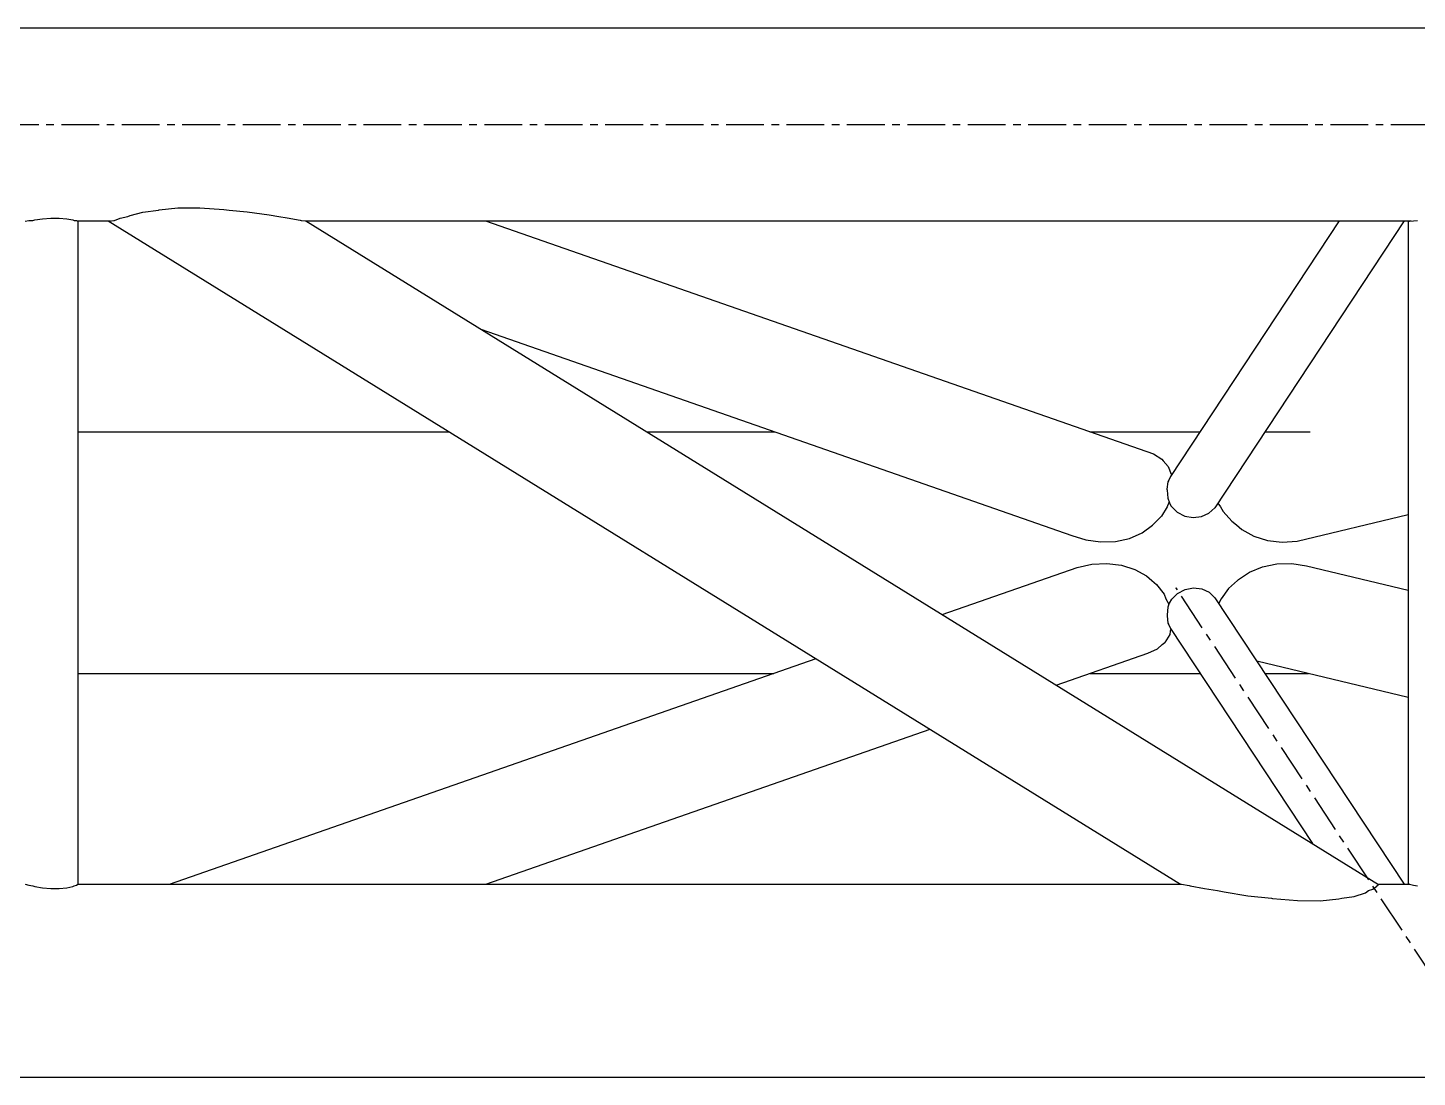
# Model space of a CAD drawing. Header units: millimetres. Extents: x 5143 to 30813, y 232 to 21408.
# Drawn here: x 24007.1 to 24299.1, y 9070 to 9290.6 of the extents above; entities that cross this region are included whole.
import ezdxf

# ---------------------------------------------------------------- set-up
doc = ezdxf.new("R2010")
doc.units = ezdxf.units.MM
doc.header["$LTSCALE"] = 0.25
doc.linetypes.add('CENTER', pattern=[50.8, 31.75, -6.35, 6.35, -6.35])
doc.linetypes.add('XKITLINE00', pattern=[0])

msp = doc.modelspace()

# ---------------------------------------------------------------- linework, layer by layer
at = {"color": 8, "linetype": 'XKITLINE00'}
for p, q in [((23581.54, 9290.57), (24815.89, 9290.57)), ((24028.15, 9250.88), (24028.65, 9251.13)), ((24028.65, 9251.13), (24031.28, 9251.81)), ((24031.28, 9251.81), (24034.6, 9252.27)), ((24034.6, 9252.27), (24034.75, 9252.3)), ((24034.75, 9252.3), (24038.68, 9252.7)), ((24038.68, 9252.7), (24043.28, 9252.74)), ((24043.28, 9252.74), (24048.32, 9252.41)), ((24048.32, 9252.41), (24049.42, 9252.27)), ((24049.42, 9252.27), (24053.24, 9251.92)), ((24053.24, 9251.92), (24057.83, 9251.28)), ((24057.83, 9251.28), (24059.87, 9250.88)), ((24006.55, 9249.93), (24007.36, 9250.03)), ((24007.36, 9250.03), (24008.19, 9250.08)), ((24008.19, 9250.08), (24008.62, 9250.19)), ((24008.62, 9250.19), (24010.21, 9250.44)), ((24010.21, 9250.44), (24011.97, 9250.57)), ((24011.97, 9250.57), (24013.73, 9250.57)), ((24013.73, 9250.57), (24015.32, 9250.44)), ((24015.32, 9250.44), (24016.58, 9250.19)), ((24016.58, 9250.19), (24016.85, 9250.08)), ((24016.85, 9250.08), (24017.39, 9250.03)), ((24017.39, 9250.03), (24017.67, 9249.93)), ((24017.55, 9249.97), (24024.51, 9249.97)), ((24017.67, 9249.93), (24017.67, 9110.56)), ((24024.04, 9249.97), (24249.38, 9110.58)), ((24024.09, 9249.97), (24024.27, 9249.89)), ((24024.24, 9249.94), (24025.21, 9250.07)), ((24024.24, 9249.94), (24024.27, 9249.89)), ((24025.21, 9250.07), (24025.35, 9250.07)), ((24025.35, 9250.07), (24026.56, 9250.56)), ((24026.56, 9250.56), (24028.15, 9250.88)), ((24059.87, 9250.88), (24061.64, 9250.65)), ((24061.64, 9250.65), (24064.36, 9250.14)), ((24064.36, 9250.14), (24064.59, 9250.07)), ((24064.59, 9250.07), (24065.55, 9249.96)), ((24065.46, 9249.97), (24297.9, 9249.97)), ((24065.55, 9249.96), (24291.03, 9110.48)), ((24103.31, 9249.97), (24243.72, 9201)), ((24282.74, 9249.97), (24247.26, 9196.22)), ((24296.38, 9249.97), (24256.58, 9189.69)), ((24297.26, 9249.97), (24297.26, 9110.62)), ((24297.28, 9249.97), (24297.4, 9249.89)), ((24297.4, 9249.89), (24297.54, 9249.93)), ((24297.54, 9249.93), (24298.35, 9250.02)), ((24297.67, 9249.97), (24297.7, 9249.95)), ((24298.35, 9250.02), (24299.18, 9250.07)), ((24102.37, 9227.19), (24226.55, 9183.88)), ((24017.67, 9205.67), (24095.66, 9205.67)), ((24137.15, 9205.67), (24164.05, 9205.67)), ((24230.32, 9205.67), (24253.5, 9205.67)), ((24267.13, 9205.67), (24276.62, 9205.67)), ((24243.72, 9201), (24245.5, 9199.88)), ((24245.5, 9199.88), (24245.73, 9199.57)), ((24245.73, 9199.57), (24246.82, 9198.36)), ((24246.82, 9198.36), (24247.45, 9196.72)), ((24247.26, 9196.22), (24246.91, 9195.48)), ((24247.45, 9196.72), (24247.51, 9196.6)), ((24246.72, 9195.1), (24246.55, 9193.56)), ((24246.55, 9193.56), (24246.58, 9193.35)), ((24246.58, 9193.35), (24246.75, 9191.72)), ((24246.91, 9195.48), (24246.72, 9195.1)), ((24246.57, 9189.89), (24245.4, 9187.9)), ((24246.68, 9190.05), (24246.57, 9189.89)), ((24247.01, 9190.92), (24246.68, 9190.05)), ((24246.75, 9191.72), (24247.09, 9190.69)), ((24247.09, 9190.69), (24247.1, 9190.64)), ((24247.1, 9190.64), (24247.46, 9190.02)), ((24247.46, 9190.02), (24247.6, 9189.89)), ((24247.6, 9189.89), (24248.72, 9188.78)), ((24257.24, 9190.68), (24257.8, 9189.89)), ((24257.8, 9189.89), (24258.35, 9188.86)), ((24245.4, 9187.9), (24243.61, 9186.08)), ((24248.72, 9188.78), (24250.3, 9187.94)), ((24250.3, 9187.94), (24252.05, 9187.61)), ((24252.05, 9187.61), (24253.78, 9187.82)), ((24253.78, 9187.82), (24255.35, 9188.53)), ((24255.35, 9188.53), (24256.58, 9189.69)), ((24258.35, 9188.86), (24260.15, 9186.83)), ((24260.15, 9186.83), (24261.16, 9186.08)), ((24273.9, 9182.65), (24297.26, 9188.23)), ((24238.68, 9183.24), (24241.33, 9184.4)), ((24241.33, 9184.4), (24243.54, 9186)), ((24243.61, 9186.08), (24243.54, 9186)), ((24261.16, 9186.08), (24262.32, 9185.08)), ((24262.32, 9185.08), (24264.84, 9183.71)), ((24226.55, 9183.88), (24229.5, 9182.92)), ((24229.5, 9182.92), (24232.61, 9182.49)), ((24232.61, 9182.49), (24235.72, 9182.6)), ((24235.72, 9182.6), (24238.68, 9183.24)), ((24264.84, 9183.71), (24267.71, 9182.82)), ((24267.71, 9182.82), (24270.78, 9182.47)), ((24270.78, 9182.47), (24273.9, 9182.65)), ((24199.32, 9167.21), (24227.7, 9177.11)), ((24227.7, 9177.11), (24230.77, 9177.82)), ((24230.77, 9177.82), (24233.92, 9177.99)), ((24233.92, 9177.99), (24236.98, 9177.61)), ((24236.98, 9177.61), (24239.82, 9176.72)), ((24239.82, 9176.72), (24242.28, 9175.34)), ((24242.28, 9175.34), (24243.34, 9174.38)), ((24261.57, 9174.58), (24263.9, 9176.15)), ((24263.9, 9176.15), (24266.64, 9177.27)), ((24266.64, 9177.27), (24269.66, 9177.88)), ((24269.66, 9177.88), (24272.8, 9177.96)), ((24272.8, 9177.96), (24275.91, 9177.49)), ((24275.91, 9177.49), (24297.26, 9172.39)), ((24243.34, 9174.38), (24244.34, 9173.58)), ((24244.34, 9173.58), (24245.93, 9171.55)), ((24248.78, 9171.69), (24250.36, 9172.52)), ((24250.36, 9172.52), (24252.11, 9172.85)), ((24252.11, 9172.85), (24253.85, 9172.64)), ((24253.85, 9172.64), (24255.41, 9171.93)), ((24259.49, 9172.7), (24257.96, 9170.56)), ((24259.49, 9172.7), (24261.37, 9174.37)), ((24261.57, 9174.58), (24261.37, 9174.37)), ((24245.93, 9171.55), (24246.34, 9170.57)), ((24246.34, 9170.57), (24246.97, 9169.44)), ((24247.03, 9169.59), (24246.76, 9168.81)), ((24247.52, 9170.45), (24247.03, 9169.59)), ((24247.52, 9170.45), (24247.65, 9170.57)), ((24247.65, 9170.57), (24248.78, 9171.69)), ((24255.41, 9171.93), (24256.64, 9170.77)), ((24256.64, 9170.77), (24296.38, 9110.57)), ((24257.96, 9170.56), (24257.42, 9169.6)), ((24246.6, 9167.17), (24246.57, 9166.97)), ((24246.57, 9166.97), (24246.73, 9165.43)), ((24246.76, 9168.81), (24246.6, 9167.17)), ((24246.73, 9165.43), (24246.92, 9165.05)), ((24246.92, 9165.05), (24247.27, 9164.32)), ((24247.25, 9163.76), (24247.12, 9163.02)), ((24247.37, 9164.16), (24247.25, 9163.76)), ((24247.27, 9164.32), (24277.12, 9119.09)), ((24244.58, 9160.03), (24245.57, 9160.92)), ((24245.57, 9160.92), (24246.09, 9161.35)), ((24247.12, 9163.02), (24246.09, 9161.35)), ((24036.94, 9110.57), (24172.79, 9157.96)), ((24223.29, 9152.39), (24242.5, 9159.09)), ((24242.5, 9159.09), (24244.58, 9160.03)), ((24017.67, 9154.87), (24163.95, 9154.87)), ((24230.42, 9154.87), (24253.5, 9154.87)), ((24265.42, 9157.48), (24297.26, 9149.87)), ((24267.13, 9154.87), (24276.32, 9154.87)), ((24103.41, 9110.57), (24196.76, 9143.13)), ((24006.55, 9110.56), (24007.36, 9110.35)), ((24007.36, 9110.35), (24008.19, 9110.24)), ((24008.19, 9110.24), (24008.62, 9110.09)), ((24008.62, 9110.09), (24010.21, 9109.77)), ((24010.21, 9109.77), (24011.97, 9109.61)), ((24011.97, 9109.61), (24013.73, 9109.61)), ((24013.73, 9109.61), (24015.32, 9109.78)), ((24015.32, 9109.78), (24016.58, 9110.09)), ((24016.58, 9110.09), (24016.86, 9110.24)), ((24016.86, 9110.24), (24017.39, 9110.35)), ((24017.39, 9110.35), (24017.67, 9110.56)), ((24017.67, 9110.57), (24249.52, 9110.57)), ((24249.34, 9110.66), (24249.38, 9110.58)), ((24249.34, 9110.66), (24249.58, 9110.55)), ((24249.58, 9110.55), (24251.22, 9110.26)), ((24251.22, 9110.26), (24251.42, 9110.24)), ((24251.42, 9110.24), (24254.41, 9109.62)), ((24254.41, 9109.62), (24257.2, 9109.2)), ((24257.2, 9109.2), (24258.56, 9108.92)), ((24258.56, 9108.92), (24263.56, 9108.13)), ((24263.56, 9108.13), (24268.5, 9107.6)), ((24283.32, 9107.6), (24285.92, 9107.99)), ((24285.92, 9107.99), (24288.28, 9108.73)), ((24288.28, 9108.73), (24288.92, 9109.2)), ((24288.92, 9109.2), (24289.85, 9109.48)), ((24289.85, 9109.48), (24290.69, 9110.14)), ((24290.65, 9110.24), (24291.03, 9110.48)), ((24290.65, 9110.24), (24290.69, 9110.14)), ((24290.89, 9110.57), (24297.51, 9110.57)), ((24297.26, 9110.62), (24297.4, 9110.66)), ((24297.26, 9110.62), (24297.39, 9110.57)), ((24297.4, 9110.66), (24297.54, 9110.55)), ((24297.54, 9110.55), (24298.35, 9110.35)), ((24298.35, 9110.35), (24299.18, 9110.23)), ((24268.5, 9107.6), (24268.73, 9107.56)), ((24268.73, 9107.56), (24274.02, 9107.12)), ((24274.02, 9107.12), (24278.75, 9107.08)), ((24278.75, 9107.08), (24282.68, 9107.44)), ((24282.68, 9107.44), (24283.32, 9107.6)), ((23581.51, 9069.97), (24815.89, 9069.97))]:
    msp.add_line(p, q, dxfattribs=at)
at = {"color": 8, "linetype": 'CENTER'}
for p, q in [((23430, 9270.27), (24815.89, 9270.27)), ((24302.96, 9090.27), (24248.5, 9172.77))]:
    msp.add_line(p, q, dxfattribs=at)
at = {"color": 8, "linetype": 'XKITLINE00'}
msp.add_circle((24248.5, 9172.77), 0.05, dxfattribs=at)

doc.saveas('drawing.dxf')
